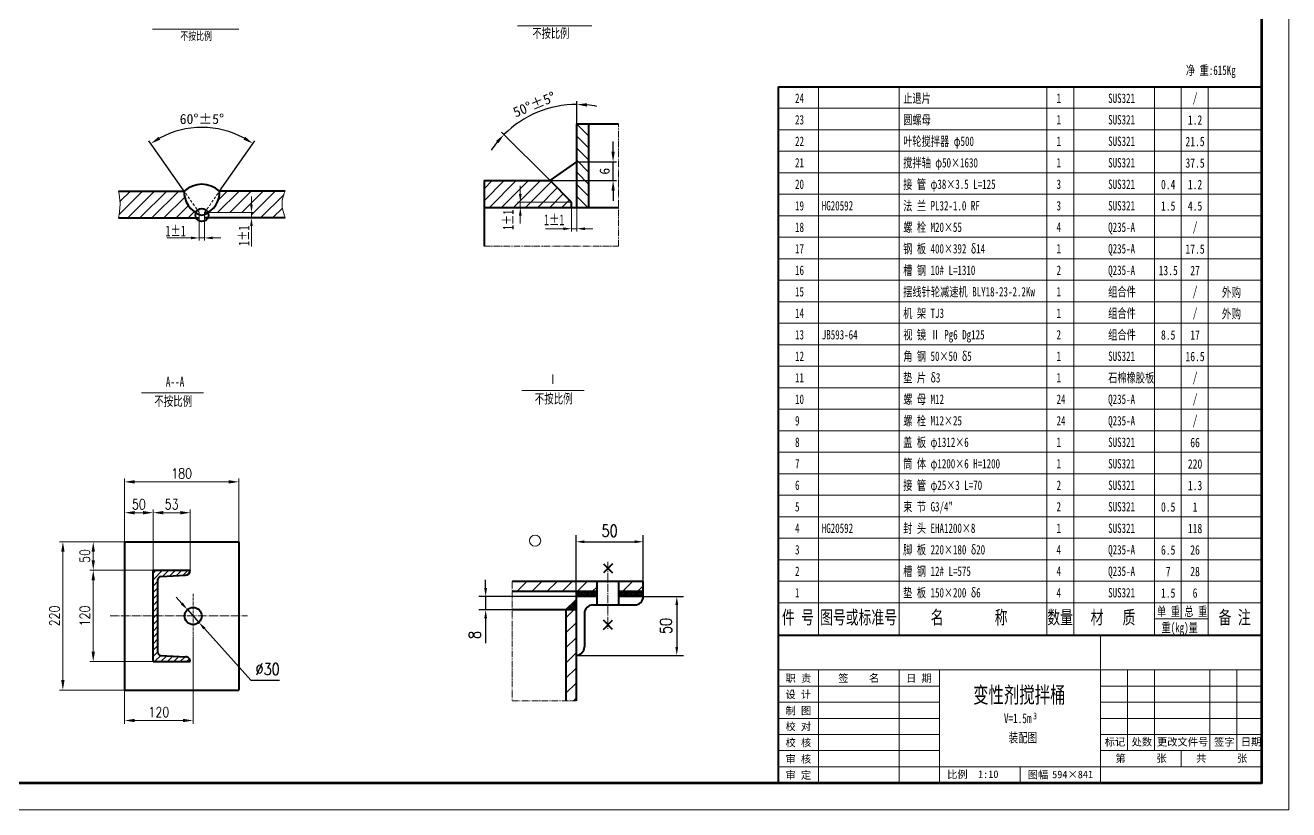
# Model space of a CAD drawing. Extents: x 588 to 78012, y -1551 to 8332.
# Drawn here: x 28483 to 32245, y 2376 to 4711 of the extents above; entities that cross this region are included whole.
import ezdxf
from ezdxf.enums import TextEntityAlignment as Align

# ---------------------------------------------------------------- set-up
doc = ezdxf.new("R2010")
doc.units = 0
doc.header["$LTSCALE"] = 10
doc.header["$PDMODE"] = 1
for name, pattern in [('JXX-L', [2.9499999999999997, 1.9, -0.25, 0.15, -0.25, 0.15, -0.25]), ('XX-L', [1.25, 0.75, -0.5]), ('ZXX-L', [3.28, 2.5, -0.3, 0.18, -0.3]), ('ZXX-S', [1.2699999999999998, 0.75, -0.2, 0.12, -0.2])]:
    doc.linetypes.add(name, pattern=pattern)
doc.layers.get('Defpoints').update_dxf_attribs({"linetype": 'CONTINUOUS'})
doc.layers.add('5剖面线层', color=2, linetype='CONTINUOUS')
doc.layers.add('7标注层', color=4, linetype='CONTINUOUS')
for name, color, linetype, lineweight in [('A 粗实线', 1, 'CONTINUOUS', 40), ('B 细实线', 7, 'CONTINUOUS', 18), ('C 文 字', 2, 'CONTINUOUS', 20), ('D 短中心线', 3, 'ZXX-S', 18), ('E 长中心线', 3, 'ZXX-L', 18), ('G 长虚线', 6, 'XX-L', 20), ('I 长双点线', 3, 'JXX-L', 18), ('J 标注尺寸', 2, 'CONTINUOUS', 18)]:
    doc.layers.add(name, color=color, linetype=linetype, lineweight=lineweight)
doc.styles.add('HZTXT', font='SIMFANG.TTF', dxfattribs={"width": 0.75})
doc.styles.get("Standard").update_dxf_attribs({"font": 'SIMFANG.TTF'})
doc.styles.add('style2', font='SIMFANG.TTF', dxfattribs={"width": 0.7})
doc.styles.add('TH_GBDIM', font='romans.shx', dxfattribs={"width": 0.8, "bigfont": 'gbcbig.shx'})
doc.styles.add('标题中文', font='SIMFANG.TTF', dxfattribs={"width": 0.7})
doc.dimstyles.new('TH_GBDIM', dxfattribs={"dimscale": 10, "dimtxt": 3.5, "dimasz": 2.5, "dimexe": 2, "dimexo": 0, "dimgap": 1.5, "dimtad": 1, "dimdec": 1, "dimzin": 0, "dimdsep": 46, "dimtxsty": 'TH_GBDIM', "dimcen": 2.5, "dimclrd": 130, "dimclre": 130, "dimclrt": 3, "dimadec": 0, "dimazin": 0, "dimtfac": 0.714286, "dimtdec": 1, "dimtmove": 0, "dimatfit": 3, "dimfxl": 0, "dimtolj": 1, "dimtzin": 0, "dimlwd": -1, "dimlwe": -1, "dimarcsym": 0})
doc.dimstyles.new('通用标注4.0', dxfattribs={"dimscale": 10, "dimtxt": 3, "dimasz": 3, "dimexe": 1, "dimexo": 0, "dimgap": 1, "dimtad": 1, "dimdec": 0, "dimzin": 0, "dimdsep": 46, "dimtxsty": 'Standard', "dimcen": 0, "dimadec": 0, "dimazin": 0, "dimtfac": 0.375, "dimtdec": 0, "dimtmove": 2, "dimatfit": 3, "dimfxl": 0, "dimtzin": 0, "dimarcsym": 0})
pattern_1 = [(45, (-40842.96935789044, -38622.62124929783), (-22.45064030267288, 22.45064030267288), [])]

# ---------------------------------------------------------------- blocks, each defined once
blk = doc.blocks.new('*D150')
at = {"layer": '7标注层', "color": 130}
for p, q in [((28948.63703412761, 2990.311318374674), (28931.91637973335, 3008.896788953263)), ((28965.35768852188, 2971.725847796084), (28999.46782348616, 2933.811487815759)), ((29016.18847788043, 2915.226017237173), (29153.95278580728, 2762.097172433547)), ((29153.95278580728, 2762.097172433547), (29239.61945247395, 2762.097172433545))]:
    blk.add_line(p, q, dxfattribs=at)
for points in [[(28951.73461255738, 2993.098094107052), (28945.53945569785, 2987.524542642295), (28965.35768852188, 2971.725847796084)], [(29019.28605631019, 2918.012792969548), (29013.09089945066, 2912.439241504793), (28999.46782348616, 2933.811487815759)]]:
    blk.add_solid(points, dxfattribs=at)
at = {"layer": 'Defpoints', "color": 0}
for p in [(28965.35768852188, 2971.725847796084), (28999.46782348616, 2933.811487815759)]:
    blk.add_point(p, dxfattribs=at)
at = {"layer": '7标注层', "color": 3, "insert": (29204.28611914062, 2794.597172433552), "char_height": 35, "attachment_point": 5, "style": 'TH_GBDIM'}
blk.add_mtext('\\A1;%%c30{}{}', dxfattribs=at)
blk = doc.blocks.new('*D143')
at = {"layer": 'C 文 字', "color": 0}
for p, q in [((28778.41275600401, 3173.768667805926), (28778.41275600401, 3362.008258901647)), ((28808.41275600401, 3352.008258901647), (29088.41275600401, 3352.008258901647)), ((29118.41275600401, 3173.768667805926), (29118.41275600401, 3362.008258901647))]:
    blk.add_line(p, q, dxfattribs=at)
for points in [[(28808.41275600401, 3357.008258901647), (28808.41275600401, 3347.008258901647), (28778.41275600401, 3352.008258901647)], [(29088.41275600401, 3357.008258901647), (29088.41275600401, 3347.008258901647), (29118.41275600401, 3352.008258901647)]]:
    blk.add_solid(points, dxfattribs=at)
at = {"layer": 'Defpoints', "color": 0}
for p in [(29118.41275600401, 3352.008258901647), (28778.41275600401, 3173.768667805926), (29118.41275600401, 3173.768667805926)]:
    blk.add_point(p, dxfattribs=at)
at = {"layer": 'C 文 字', "color": 0, "insert": (28948.41275600401, 3377.008258901647), "char_height": 30, "attachment_point": 5, "style": 'TH_GBDIM'}
blk.add_mtext('180', dxfattribs=at)
blk = doc.blocks.new('*D148')
at = {"layer": 'C 文 字', "color": 0}
for p, q in [((28863.41275600401, 3200.518847812033), (28863.41275600401, 3270.166269530078)), ((28893.41275600401, 3260.166269530078), (28943.91275600401, 3260.166269530078)), ((28973.91275600401, 3088.768667805923), (28973.91275600401, 3270.166269530078))]:
    blk.add_line(p, q, dxfattribs=at)
for points in [[(28893.41275600401, 3265.166269530078), (28893.41275600401, 3255.166269530078), (28863.41275600401, 3260.166269530078)], [(28943.91275600401, 3265.166269530078), (28943.91275600401, 3255.166269530078), (28973.91275600401, 3260.166269530078)]]:
    blk.add_solid(points, dxfattribs=at)
at = {"layer": 'Defpoints', "color": 0}
for p in [(28973.91275600401, 3260.166269530078), (28863.41275600401, 3200.518847812033), (28973.91275600401, 3088.768667805923)]:
    blk.add_point(p, dxfattribs=at)
at = {"layer": 'C 文 字', "color": 0, "insert": (28918.66275600401, 3285.166269530078), "char_height": 30, "attachment_point": 5, "style": 'TH_GBDIM'}
blk.add_mtext('53', dxfattribs=at)
blk = doc.blocks.new('*D145')
at = {"layer": 'C 文 字', "color": 0}
for p, q in [((28778.41275600402, 3173.768667805926), (28778.41275600402, 3270.166269530078)), ((28808.41275600402, 3260.166269530078), (28833.41275600401, 3260.166269530078)), ((28863.41275600401, 3088.768667805919), (28863.41275600401, 3270.166269530078))]:
    blk.add_line(p, q, dxfattribs=at)
for points in [[(28808.41275600402, 3265.166269530078), (28808.41275600402, 3255.166269530078), (28778.41275600402, 3260.166269530078)], [(28833.41275600401, 3265.166269530078), (28833.41275600401, 3255.166269530078), (28863.41275600401, 3260.166269530078)]]:
    blk.add_solid(points, dxfattribs=at)
at = {"layer": 'Defpoints', "color": 0}
for p in [(28863.41275600401, 3260.166269530078), (28778.41275600402, 3173.768667805926), (28863.41275600401, 3088.768667805919)]:
    blk.add_point(p, dxfattribs=at)
at = {"layer": 'C 文 字', "color": 0, "insert": (28820.91275600402, 3285.166269530078), "char_height": 30, "attachment_point": 5, "style": 'TH_GBDIM'}
blk.add_mtext('50', dxfattribs=at)
blk = doc.blocks.new('*D149')
at = {"layer": 'C 文 字', "color": 0}
for p, q in [((28982.41275600401, 2886.46866780592), (28982.41275600401, 2631.616890857405)), ((28778.41275600402, 2731.768667805919), (28778.41275600402, 2631.616890857405)), ((28808.41275600402, 2641.616890857405), (28952.41275600401, 2641.616890857405))]:
    blk.add_line(p, q, dxfattribs=at)
for points in [[(28808.41275600402, 2646.616890857405), (28808.41275600402, 2636.616890857405), (28778.41275600402, 2641.616890857405)], [(28952.41275600401, 2646.616890857405), (28952.41275600401, 2636.616890857405), (28982.41275600401, 2641.616890857405)]]:
    blk.add_solid(points, dxfattribs=at)
at = {"layer": 'Defpoints', "color": 0}
for p in [(28982.41275600401, 2886.46866780592), (28778.41275600402, 2731.768667805919), (28982.41275600401, 2641.616890857405)]:
    blk.add_point(p, dxfattribs=at)
at = {"layer": 'C 文 字', "color": 0, "insert": (28880.41275600402, 2666.616890857405), "char_height": 30, "attachment_point": 5, "style": 'TH_GBDIM'}
blk.add_mtext('120', dxfattribs=at)
blk = doc.blocks.new('*D147')
at = {"layer": 'C 文 字', "color": 0}
for p, q in [((28747.49541466748, 3088.768667805919), (28675.09126922946, 3088.768667805919)), ((28685.09126922946, 3058.768667805919), (28685.09126922946, 2846.768667805919)), ((28863.41275600401, 2816.768667805919), (28675.09126922946, 2816.768667805919))]:
    blk.add_line(p, q, dxfattribs=at)
for points in [[(28680.09126922946, 3058.768667805919), (28690.09126922946, 3058.768667805919), (28685.09126922946, 3088.768667805919)], [(28680.09126922946, 2846.768667805919), (28690.09126922946, 2846.768667805919), (28685.09126922946, 2816.768667805919)]]:
    blk.add_solid(points, dxfattribs=at)
at = {"layer": 'Defpoints', "color": 0}
for p in [(28747.49541466748, 3088.768667805919), (28685.09126922946, 2816.768667805919), (28863.41275600401, 2816.768667805919)]:
    blk.add_point(p, dxfattribs=at)
at = {"layer": 'C 文 字', "color": 0, "insert": (28660.09126922946, 2952.768667805924), "char_height": 30, "attachment_point": 5, "rotation": 90, "style": 'TH_GBDIM'}
blk.add_mtext('120', dxfattribs=at)
blk = doc.blocks.new('*D144')
at = {"layer": 'C 文 字', "color": 0}
for p, q in [((28778.41275600401, 3173.768667805926), (28584.65391046752, 3173.768667805926)), ((28594.65391046752, 3143.768667805926), (28594.65391046752, 2761.768667805919)), ((28778.41275600401, 2731.768667805919), (28584.65391046752, 2731.768667805919))]:
    blk.add_line(p, q, dxfattribs=at)
for points in [[(28589.65391046752, 3143.768667805926), (28599.65391046752, 3143.768667805926), (28594.65391046752, 3173.768667805926)], [(28589.65391046752, 2761.768667805919), (28599.65391046752, 2761.768667805919), (28594.65391046752, 2731.768667805919)]]:
    blk.add_solid(points, dxfattribs=at)
at = {"layer": 'Defpoints', "color": 0}
for p in [(28778.41275600401, 3173.768667805926), (28594.65391046752, 2731.768667805919), (28778.41275600401, 2731.768667805919)]:
    blk.add_point(p, dxfattribs=at)
at = {"layer": 'C 文 字', "color": 0, "insert": (28569.65391046752, 2952.768667805927), "char_height": 30, "attachment_point": 5, "rotation": 90, "style": 'TH_GBDIM'}
blk.add_mtext('220', dxfattribs=at)
blk = doc.blocks.new('*D146')
at = {"layer": 'C 文 字', "color": 0}
for p, q in [((28778.41275600401, 3173.768667805926), (28675.09126922946, 3173.768667805926)), ((28685.09126922946, 3143.768667805926), (28685.09126922946, 3118.768667805919)), ((28863.41275600401, 3088.768667805919), (28675.09126922946, 3088.768667805919))]:
    blk.add_line(p, q, dxfattribs=at)
for points in [[(28680.09126922946, 3143.768667805926), (28690.09126922946, 3143.768667805926), (28685.09126922946, 3173.768667805926)], [(28680.09126922946, 3118.768667805919), (28690.09126922946, 3118.768667805919), (28685.09126922946, 3088.768667805919)]]:
    blk.add_solid(points, dxfattribs=at)
at = {"layer": 'Defpoints', "color": 0}
for p in [(28778.41275600401, 3173.768667805926), (28685.09126922946, 3088.768667805919), (28863.41275600401, 3088.768667805919)]:
    blk.add_point(p, dxfattribs=at)
at = {"layer": 'C 文 字', "color": 0, "insert": (28660.09126922946, 3131.268667805927), "char_height": 30, "attachment_point": 5, "rotation": 90, "style": 'TH_GBDIM'}
blk.add_mtext('50', dxfattribs=at)
blk = doc.blocks.new('*D151')
at = {"layer": 'Defpoints', "color": 0}
for p in [(30045.65936676766, 4465.170135209916), (30125.07879294539, 4381.605506574581), (30045.0787929454, 4248.772801606645), (30109.07879294539, 4184.772801606647), (30125.07879294539, 4168.772801606648)]:
    blk.add_point(p, dxfattribs=at)
at = {"layer": 'J 标注尺寸', "color": 0, "lineweight": -2}
for p, q in [((30125.07879294539, 4381.605506574581), (30125.07879294539, 4485.625901023174)), ((30045.0787929454, 4248.772801606645), (29901.02981770799, 4392.821776844047))]:
    blk.add_line(p, q, dxfattribs=at)
for start, end in [(90.00000000000072, 134.9999999999999), (78.79230035518808, 84.39615017759441), (140.6038498224063, 146.2076996448126)]:
    blk.add_arc((30125.07879294539, 4168.772801606648), 306.8530994165263, start, end, dxfattribs=at)
at = {"layer": 'J 标注尺寸', "color": 0}
for points in [[(30154.79851118548, 4469.165378774161), (30155.28734444245, 4479.15342373035), (30125.07879294539, 4475.625901023175)], [(29884.24587867943, 4366.884372645824), (29891.65415030962, 4360.167415637383), (29908.10088551986, 4385.750709032183)]]:
    blk.add_solid(points, dxfattribs=at)
at = {"layer": 'J 标注尺寸', "color": 0, "insert": (29998.08410981968, 4475.365087958012), "char_height": 30, "attachment_point": 5, "rotation": 22.500000000000004}
blk.add_mtext('{\\f仿宋_GB2312|b0|i0|c134|p49;50°±5°}', dxfattribs=at)
blk = doc.blocks.new('*D152')
at = {"layer": 'Defpoints', "color": 0}
for p in [(30125.07879294539, 4304.789404663417), (30232.9267270102, 4304.789404663417), (30045.0787929454, 4248.772801606647)]:
    blk.add_point(p, dxfattribs=at)
at = {"layer": 'J 标注尺寸', "color": 0, "lineweight": -2}
for p, q in [((30232.9267270102, 4334.789404663417), (30232.9267270102, 4364.789404663417)), ((30125.07879294539, 4304.789404663417), (30242.9267270102, 4304.789404663417)), ((30232.9267270102, 4248.772801606647), (30232.9267270102, 4304.789404663417)), ((30045.0787929454, 4248.772801606647), (30242.9267270102, 4248.772801606647)), ((30232.9267270102, 4218.772801606647), (30232.9267270102, 4188.772801606647))]:
    blk.add_line(p, q, dxfattribs=at)
at = {"layer": 'J 标注尺寸', "color": 0}
for points in [[(30227.9267270102, 4334.789404663417), (30237.9267270102, 4334.789404663417), (30232.9267270102, 4304.789404663417)], [(30227.9267270102, 4218.772801606647), (30237.9267270102, 4218.772801606647), (30232.9267270102, 4248.772801606647)]]:
    blk.add_solid(points, dxfattribs=at)
at = {"layer": 'J 标注尺寸', "color": 0, "insert": (30207.9267270102, 4276.781103135037), "char_height": 30, "attachment_point": 5, "rotation": 90}
blk.add_mtext('6', dxfattribs=at)
blk = doc.blocks.new('*D153')
at = {"layer": 'Defpoints', "color": 0}
for p in [(29062.15512514573, 4401.589543874742), (28955.77549462459, 4217.592660770104), (29061.40205951545, 4217.592660770104), (29000.58877707002, 4153.592660770104), (29016.58877707002, 4153.592660770104)]:
    blk.add_point(p, dxfattribs=at)
at = {"layer": 'J 标注尺寸', "color": 0, "lineweight": -2}
for p, q in [((28955.77549462459, 4217.592660770104), (28850.91569745107, 4367.34797109083)), ((29061.40205951545, 4217.592660770104), (29166.26185668898, 4367.34797109083))]:
    blk.add_line(p, q, dxfattribs=at)
blk.add_arc((29008.58877707002, 4142.167476716169), 264.8946254173435, 61.49236773237556, 118.5076322676244, dxfattribs=at)
at = {"layer": 'J 标注尺寸', "color": 0}
for points in [[(28884.79232986487, 4370.692981555288), (28879.52962427058, 4379.196153306337), (28856.65146181458, 4359.15645064794)], [(29137.64792986946, 4379.196153306337), (29132.38522427517, 4370.692981555288), (29160.52609232546, 4359.15645064794)]]:
    blk.add_solid(points, dxfattribs=at)
at = {"layer": 'J 标注尺寸', "color": 0, "insert": (29008.58877707002, 4432.062102133513), "char_height": 30, "attachment_point": 5}
blk.add_mtext('{\\f仿宋_GB2312|b0|i0|c134|p49;60°±5°}', dxfattribs=at)
blk = doc.blocks.new('*D154')
at = {"layer": '7标注层', "color": 130}
for p, q in [((29853.45299678162, 3035.588447746067), (29853.45299678162, 3060.588447746067)), ((30122.55697855543, 3010.588447746067), (29833.45299678162, 3010.588447746067)), ((29853.45299678162, 3010.588447746067), (29853.45299678162, 2970.588447746067)), ((29932.55697855543, 2970.588447746067), (29833.45299678162, 2970.588447746067)), ((29853.45299678162, 2945.588447746067), (29853.45299678162, 2871.921781079401))]:
    blk.add_line(p, q, dxfattribs=at)
for points in [[(29849.28633011495, 3035.588447746067), (29857.61966344829, 3035.588447746067), (29853.45299678162, 3010.588447746067)], [(29849.28633011495, 2945.588447746067), (29857.61966344829, 2945.588447746067), (29853.45299678162, 2970.588447746067)]]:
    blk.add_solid(points, dxfattribs=at)
at = {"layer": 'Defpoints', "color": 0}
for p in [(30122.55697855543, 3010.588447746067), (29853.45299678162, 2970.588447746067), (29932.55697855543, 2970.588447746067)]:
    blk.add_point(p, dxfattribs=at)
at = {"layer": '7标注层', "color": 3, "insert": (29820.95299678162, 2896.255114412739), "char_height": 35, "attachment_point": 5, "rotation": 90, "style": 'TH_GBDIM'}
blk.add_mtext('\\A1;8{}{}', dxfattribs=at)
blk = doc.blocks.new('*D156')
at = {"layer": '7标注层', "color": 130}
for p, q in [((30322.55697855543, 3010.588447746067), (30442.61241187298, 3010.588447746067)), ((30422.61241187298, 2985.588447746067), (30422.61241187298, 2860.588447746067)), ((30122.55697855543, 2835.588447746067), (30442.61241187298, 2835.588447746067))]:
    blk.add_line(p, q, dxfattribs=at)
for points in [[(30418.44574520631, 2985.588447746067), (30426.77907853965, 2985.588447746067), (30422.61241187298, 3010.588447746067)], [(30418.44574520631, 2860.588447746067), (30426.77907853965, 2860.588447746067), (30422.61241187298, 2835.588447746067)]]:
    blk.add_solid(points, dxfattribs=at)
at = {"layer": 'Defpoints', "color": 0}
for p in [(30322.55697855543, 3010.588447746067), (30122.55697855543, 2835.588447746067), (30422.61241187298, 2835.588447746067)]:
    blk.add_point(p, dxfattribs=at)
at = {"layer": '7标注层', "color": 3, "insert": (30390.11241187298, 2923.088447746072), "char_height": 35, "attachment_point": 5, "rotation": 90, "style": 'TH_GBDIM'}
blk.add_mtext('\\A1;50{}{}', dxfattribs=at)
blk = doc.blocks.new('*D155')
at = {"layer": '7标注层', "color": 130}
for p, q in [((30122.55697855543, 3025.588447746067), (30122.55697855543, 3193.71355932099)), ((30147.55697855543, 3173.71355932099), (30297.55697855543, 3173.71355932099)), ((30322.55697855543, 3055.588447746067), (30322.55697855543, 3193.71355932099))]:
    blk.add_line(p, q, dxfattribs=at)
for points in [[(30147.55697855543, 3177.880225987656), (30147.55697855543, 3169.546892654323), (30122.55697855543, 3173.71355932099)], [(30297.55697855543, 3177.880225987656), (30297.55697855543, 3169.546892654323), (30322.55697855543, 3173.71355932099)]]:
    blk.add_solid(points, dxfattribs=at)
at = {"layer": 'Defpoints', "color": 0}
for p in [(30322.55697855543, 3173.71355932099), (30322.55697855543, 3055.588447746067), (30122.55697855543, 3025.588447746067)]:
    blk.add_point(p, dxfattribs=at)
at = {"layer": '7标注层', "color": 3, "insert": (30222.55697855543, 3206.21355932099), "char_height": 35, "attachment_point": 5, "style": 'TH_GBDIM'}
blk.add_mtext('\\A1;50{}{}', dxfattribs=at)

msp = doc.modelspace()

# ---------------------------------------------------------------- hatches: boundary and pattern name
at = {"layer": '5剖面线层'}
h = msp.add_hatch(dxfattribs=at)
h.set_pattern_fill('ANSI31', color=256, scale=4.25, style=0)
h.set_pattern_definition([(45, (15322.49673610944, 1198.591253951323), (-9.541522128635973, 9.541522128635975), [])])
h.paths.add_polyline_path([(28973.91275600401, 3088.768667805923), (28863.41275600401, 3088.768667805919), (28863.41275600401, 2952.76866780592), (28877.86275600402, 2952.76866780592), (28877.86275600402, 3061.942875175111, -0.3988294152778403), (28885.91408857032, 3070.431025594019), (28959.46275600398, 3074.318667805918, 0.4142135623737846)])
h.paths.add_polyline_path([(28877.86275600402, 2952.76866780592), (28863.41275600401, 2952.76866780592), (28863.41275600401, 2816.768667805919), (28973.91275600401, 2816.768667805917, 0.4142135623737219), (28959.46275600398, 2831.218667805918), (28885.91408857032, 2835.106310017826, -0.3988294152779019), (28877.86275600402, 2843.59446043673)])
h = msp.add_hatch(dxfattribs=at)
h.set_pattern_fill('ANSI31', color=256, scale=10, style=0)
h.set_pattern_definition(pattern_1)
h.paths.add_polyline_path([(30185.05697855543, 3055.588447746067), (29932.55697855543, 3055.588447746067), (29932.55697855543, 3025.588447746067), (30185.05697855542, 3025.588447746067)])
h.paths.add_polyline_path([(30322.55697855542, 3055.588447746067), (30250.05697855543, 3055.588447746067), (30250.05697855542, 3025.588447746067), (30322.55697855543, 3025.588447746067)])
h = msp.add_hatch(dxfattribs=at)
h.set_pattern_fill('ANSI37', color=256, scale=1.25, style=0)
h.set_pattern_definition([(45, (-40842.96935789044, -38622.62124929783), (-2.80633003783411, 2.806330037834111), []), (135, (-40842.96935789044, -38622.62124929783), (-2.806330037834111, -2.80633003783411), [])])
h.paths.add_polyline_path([(30122.55697855543, 3000.588447746067), (30092.55697855543, 2970.588447746067), (30122.55697855542, 2970.588447746067)])
h.paths.add_polyline_path([(30185.05697855543, 3025.588447746067), (30122.55697855543, 3025.588447746067), (30122.55697855543, 3010.588447746067), (30185.05697855543, 3010.588447746067)])
h.paths.add_polyline_path([(30322.55697855542, 3025.588447746067), (30250.05697855542, 3025.588447746067), (30250.05697855542, 3010.588447746067), (30322.55697855543, 3010.588447746067)])
h = msp.add_hatch(dxfattribs=at)
h.set_pattern_fill('ANSI31', color=256, scale=10, style=0)
h.set_pattern_definition(pattern_1)
h.paths.add_polyline_path([(30122.55697855543, 2970.588447746067), (30092.55697855543, 2970.588447746067), (30092.55697855543, 2700.048614600072), (30122.55697855543, 2700.048614600072)])
at = {"layer": 'J 标注尺寸'}
h = msp.add_hatch(dxfattribs=at)
h.set_pattern_fill('ANSI31', color=256, angle=90, style=0)
h.set_pattern_definition([(135, (4166.143791562208, -34281.77926464703), (-17.96051224213831, -17.9605122421383), [])])
h.paths.add_polyline_path([(30161.07879294539, 4418.182534212203), (30125.07879294539, 4418.182534212203), (30125.07879294539, 4168.772801606647), (30161.07879294539, 4168.772801606647)])
h = msp.add_hatch(dxfattribs=at)
h.set_pattern_fill('ANSI31', color=256, style=0)
h.set_pattern_definition([(45, (4578.131516818728, -28801.04717900411), (-17.9605122421383, 17.96051224213831), [])])
edge = h.paths.add_edge_path()
edge.add_ellipse((29008.58877707002, 4146.092001329089), major_axis=(-13.63513394694503, 13.63513394694503), ratio=0.9999999999990627, start_angle=45.00000000002689, end_angle=71.1529425673138, ccw=False)
edge.add_ellipse((29008.58877707002, 4146.092001329089), major_axis=(-13.63513394691976, 13.63513394691975), ratio=0.9999999999998558, start_angle=23.98966314126909, end_angle=45.00000000000409, ccw=False)
edge.add_ellipse((29028.21302564262, 4214.960994062225), major_axis=(51.25486108482208, 51.25486108482209), ratio=0.9999999999999759, start_angle=132.9193505473653, end_angle=193.7298607532789, ccw=False)
edge.add_line((28955.77549462459, 4217.592660770104), (28760.58877707002, 4217.592660770104))
edge.add_spline(control_points=[(28760.58877707002, 4217.592660770104), (28762.60977072266, 4205.541626016471), (28767.0741827156, 4178.92066953233), (28762.88277653647, 4152.211087932679), (28760.58877707002, 4137.592660770104)], knot_values=[0, 0, 0, 0, 4.553085131909655, 10.0578484456397, 10.0578484456397, 10.0578484456397, 10.0578484456397], degree=3, periodic=0)
edge.add_line((28760.58877707002, 4137.592660770104), (28991.27996528054, 4137.592660770104))
edge = h.paths.add_edge_path()
edge.add_line((29156.17540684051, 4153.592660770104), (29156.17540684051, 4137.592660770104))
edge.add_line((29156.17540684051, 4137.592660770104), (29164.17540684051, 4137.592660770104))
edge.add_line((29164.17540684051, 4137.592660770104), (29256.58877707002, 4137.592660770104))
edge.add_spline(control_points=[(29256.58877707002, 4137.592660770104), (29250.88060701284, 4155.533777455341), (29242.18498775553, 4182.864623975838), (29252.90561891485, 4208.712438410621), (29256.58877707002, 4217.592660770104)], knot_values=[0, 0, 0, 0, 6.737565344485811, 10.26376270678672, 10.26376270678672, 10.26376270678672, 10.26376270678672], degree=3, periodic=0)
edge.add_line((29256.58877707002, 4217.592660770104), (29061.40205951545, 4217.592660770104))
edge.add_ellipse((28988.96452849742, 4214.960994062225), major_axis=(-51.25486108482209, 51.25486108482208), ratio=0.9999999999999974, start_angle=167.1528708974301, end_angle=227.0806494526341, ccw=False)
edge.add_line((29027.53976976169, 4153.592660770104), (29156.17540684051, 4153.592660770104))
h = msp.add_hatch(dxfattribs=at)
h.set_pattern_fill('ANSI31', color=256, style=0)
h.set_pattern_definition([(45, (4166.143791562208, -34281.77926464703), (-17.9605122421383, 17.96051224213831), [])])
h.paths.add_polyline_path([(29848.78486432382, 4248.772801606647), (29848.78486432382, 4168.772801606647), (29956.64939583922, 4168.772801606647), (29956.64939583922, 4184.772801606647), (30109.0787929454, 4184.772801606647), (30045.0787929454, 4248.772801606647)])
h.paths.add_polyline_path([(30109.07879294539, 4168.772801606647), (30109.07879294539, 4184.772801606647), (29956.64939583922, 4184.772801606647), (29956.64939583922, 4168.772801606647)])

# ---------------------------------------------------------------- linework, layer by layer
at = {"layer": 'A 粗实线'}
for p, q in [((30724.6284476345, 4528.00000000104), (32164.62844763392, 4528.00000000104)), ((30724.6284476345, 4528.00000000104), (30724.6284476345, 2896.000000001693)), ((30125.07879294539, 4418.182534212203), (30248.78646576501, 4418.182534212203)), ((30125.07879294539, 4168.772801606647), (30125.07879294539, 4418.182534212203)), ((30161.07879294539, 4168.772801606647), (30161.07879294539, 4418.182534212203)), ((30045.0787929454, 4248.772801606647), (30125.07879294539, 4304.789404663417)), ((28760.58877707002, 4217.592660770104), (28955.77549462459, 4217.592660770104)), ((29256.58877707002, 4217.592660770104), (29061.40205951545, 4217.592660770104)), ((29848.78486432382, 4248.772801606647), (29848.78486432382, 4053.725415188434)), ((29848.78486432382, 4248.772801606647), (30045.0787929454, 4248.772801606647)), ((30109.0787929454, 4184.772801606647), (30045.0787929454, 4248.772801606647)), ((30109.07879294539, 4168.772801606647), (30109.07879294539, 4184.772801606647)), ((29848.78486432382, 4168.772801606647), (30125.07879294539, 4168.772801606647)), ((30125.07879294539, 4168.772801606647), (30248.78646576501, 4168.772801606647)), ((28760.58877707002, 4137.592660770104), (29000.58877707002, 4137.592660770104)), ((29256.58877707002, 4137.592660770104), (29016.58877707002, 4137.592660770104)), ((28778.41275600403, 3173.768667805926), (29118.41275600403, 3173.76866780592)), ((28778.41275600402, 3173.76866780592), (28778.41275600402, 2731.76866780592)), ((29118.41275600402, 3173.76866780592), (29118.41275600402, 2731.76866780592)), ((28863.41275600402, 2816.76866780592), (28863.41275600402, 3088.76866780592)), ((28863.41275600402, 3088.76866780592), (28973.91275600402, 3088.768667805924)), ((30204.09266891913, 3108.232718519839), (30231.02128819172, 3081.304099247254)), ((30231.02128819172, 3108.232718519839), (30204.09266891913, 3081.304099247254)), ((28877.86275600402, 2843.594460436728), (28877.86275600403, 3061.942875175112)), ((28885.91408857032, 3070.43102559402), (28959.46275600402, 3074.31866780592)), ((30322.55697855543, 3055.588447746067), (29932.55697855543, 3055.588447746067)), ((30185.05697855543, 2985.588447746067), (30185.05697855543, 3055.588447746067)), ((30250.05697855543, 2985.588447746067), (30250.05697855543, 3055.588447746067)), ((30322.55697855543, 3010.588447746067), (30322.55697855543, 3055.588447746067)), ((30185.05697855542, 3025.588447746067), (29932.55697855543, 3025.588447746067)), ((30122.55697855543, 3025.588447746067), (30122.55697855543, 2700.048614600073)), ((30185.05697855543, 3010.588447746067), (30122.55697855543, 3010.588447746067)), ((30322.55697855543, 3025.588447746067), (30250.05697855542, 3025.588447746067)), ((30322.55697855543, 3010.588447746067), (30250.05697855542, 3010.588447746067)), ((30092.55697855543, 2970.588447746067), (30122.55697855543, 3000.588447746067)), ((30172.55697855543, 2985.588447746067), (30297.55697855543, 2985.588447746067)), ((30122.55697855543, 2970.588447746067), (29932.55697855543, 2970.588447746067)), ((30092.55697855543, 2970.588447746076), (30092.55697855543, 2700.048614600073)), ((30147.55697855543, 2960.588447746067), (30147.55697855543, 2860.588447746067)), ((30231.02128819172, 2912.944176972296), (30204.09266891913, 2939.872796244881)), ((30204.09266891913, 2912.944176972296), (30231.02128819172, 2939.872796244881)), ((30724.6284476345, 2896.000000001693), (32164.62844763392, 2896.000000001693)), ((28885.91408857032, 2835.106310017826), (28959.46275600402, 2831.218667805917)), ((28863.41275600402, 2816.76866780592), (28973.91275600402, 2816.768667805917)), ((28778.41275600403, 2731.76866780592), (29118.41275600403, 2731.76866780592))]:
    msp.add_line(p, q, dxfattribs=at)
at = {"layer": 'A 粗实线', "color": 1}
msp.add_line((30724.6284476345, 2896.000000001693), (30724.6284476345, 2456.000000001868), dxfattribs=at)
at = {"layer": 'A 粗实线', "color": 5, "lineweight": 120}
msp.add_lwpolyline([(25716.6284476365, 2456.000000001869), (32164.62844763392, 2456.000000001869), (32164.62844763392, 7048.000000000032), (25716.6284476365, 7048.000000000032)], close=True, dxfattribs=at)
at = {"layer": 'A 粗实线'}
msp.add_circle((28982.41275600402, 2952.768667805917), 25.5, dxfattribs=at)
for centre, radius, start, end in [((28959.46275600402, 3088.768667805918), 14.45, 269.9999999999999, 359.9999999999999), ((28886.36275600403, 3061.942875175111), 8.5, 93.02572972670309, 179.9999999999999), ((30297.55697855543, 3010.588447746067), 25, 270, 7.016477563892661e-15), ((30172.55697855543, 2960.588447746067), 25, 90, 180), ((30122.55697855543, 2860.588447746067), 25, 270, 7.016477563892661e-15), ((28886.36275600403, 2843.594460436731), 8.5, 179.9999999999999, 266.9742702732968), ((28959.46275600402, 2816.768667805919), 14.45, 359.9999999999999, 89.99999999999997)]:
    msp.add_arc(centre, radius, start, end, dxfattribs=at)
for centre, major_axis, ratio, start_param, end_param in [((29028.21302564262, 4214.960994062225), (-51.25486108482298, 51.25486108482298), 0.9999999999999826, 0.7490839798699231, 1.96520730489674), ((29008.58877707002, 4158.4162262303), (56.0851727620787, 56.08517276207869), 1, 0.05675804782512128, 1.514038278969775), ((28988.96452849742, 4214.960994062225), (51.25486108482267, 51.25486108482266), 0.999999999999992, 4.317978002282842, 5.534101327309668), ((29008.58877707002, 4146.092001329089), (13.63513394692414, 13.63513394692413), 0.9999999999998972, 5.497787143782086, 11.78097245096167), ((29008.58877707002, 4164.279848037935), (12.86074974300545, 12.86074974300545), 1, 3.471554545102514, 4.382427088871969)]:
    msp.add_ellipse(centre, major_axis=major_axis, ratio=ratio, start_param=start_param, end_param=end_param, dxfattribs=at)
at = {"layer": 'B 细实线'}
for p, q in [((30844.62844763445, 2896.000000001693), (30844.62844763445, 4528.00000000104)), ((31084.62844763435, 2896.000000001693), (31084.62844763435, 4528.00000000104)), ((31524.62844763418, 2896.000000001693), (31524.62844763418, 4528.00000000104)), ((31604.62844763415, 2896.000000001693), (31604.62844763415, 4528.00000000104)), ((31844.62844763404, 2896.000000001693), (31844.62844763404, 4528.00000000104)), ((31924.62844763402, 2944.000000001673), (31924.62844763402, 4528.00000000104)), ((32004.62844763398, 2896.000000001693), (32004.62844763398, 4528.00000000104)), ((30724.6284476345, 4464.000000001066), (32164.62844763392, 4464.000000001066)), ((30724.6284476345, 4400.000000001091), (32164.62844763392, 4400.000000001091)), ((30724.6284476345, 4336.000000001117), (32164.62844763392, 4336.000000001117)), ((30724.6284476345, 4272.000000001142), (32164.62844763392, 4272.000000001142)), ((30724.6284476345, 4208.000000001168), (32164.62844763392, 4208.000000001168)), ((30724.6284476345, 4144.000000001193), (32164.62844763392, 4144.000000001193)), ((30724.6284476345, 4080.000000001219), (32164.62844763392, 4080.000000001219)), ((30724.6284476345, 4016.000000001245), (32164.62844763392, 4016.000000001245)), ((30724.6284476345, 3952.00000000127), (32164.62844763392, 3952.00000000127)), ((30724.6284476345, 3888.000000001296), (32164.62844763392, 3888.000000001296)), ((30724.6284476345, 3824.000000001322), (32164.62844763392, 3824.000000001322)), ((30724.6284476345, 3760.000000001347), (32164.62844763392, 3760.000000001347)), ((30724.6284476345, 3696.000000001373), (32164.62844763392, 3696.000000001373)), ((30724.6284476345, 3632.000000001398), (32164.62844763392, 3632.000000001398)), ((30724.6284476345, 3568.000000001423), (32164.62844763392, 3568.000000001423)), ((30724.6284476345, 3504.000000001449), (32164.62844763392, 3504.000000001449)), ((30724.6284476345, 3440.000000001475), (32164.62844763392, 3440.000000001475)), ((30724.6284476345, 3376.000000001502), (32164.62844763392, 3376.000000001502)), ((30724.6284476345, 3312.000000001526), (32164.62844763392, 3312.000000001526)), ((30724.6284476345, 3248.000000001551), (32164.62844763392, 3248.000000001551)), ((30724.6284476345, 3184.000000001577), (32164.62844763392, 3184.000000001577)), ((30724.6284476345, 3120.000000001603), (32164.62844763392, 3120.000000001603)), ((30724.6284476345, 3056.00000000163), (32164.62844763392, 3056.00000000163)), ((30724.6284476345, 2992.000000001654), (32164.62844763392, 2992.000000001654)), ((31844.62844763404, 2944.000000001673), (32004.62844763398, 2944.000000001673)), ((31684.62844763411, 2896.000000001693), (31684.62844763411, 2456.000000001868)), ((30724.6284476345, 2792.000000001734), (32164.62844763392, 2792.000000001734)), ((30844.62844763445, 2792.000000001734), (30844.62844763445, 2456.000000001868)), ((31084.62844763435, 2792.000000001734), (31084.62844763435, 2456.000000001868)), ((31204.6284476343, 2792.000000001734), (31204.6284476343, 2456.000000001868)), ((31764.62844763408, 2792.000000001734), (31764.62844763408, 2552.000000001831)), ((31844.62844763404, 2792.000000001734), (31844.62844763404, 2552.000000001831)), ((32009.79940929813, 2792.000000001734), (32009.79940929813, 2552.000000001831)), ((32089.79940929809, 2792.000000001734), (32089.79940929809, 2552.000000001831)), ((30724.6284476345, 2744.000000001754), (31204.6284476343, 2744.000000001754)), ((31684.62844763411, 2744.000000001754), (32164.62844763392, 2744.000000001754)), ((30724.6284476345, 2696.000000001773), (31204.6284476343, 2696.000000001773)), ((31684.62844763411, 2696.000000001773), (32164.62844763392, 2696.000000001773)), ((30724.6284476345, 2648.000000001793), (31204.6284476343, 2648.000000001793)), ((31684.62844763411, 2648.000000001793), (32164.62844763392, 2648.000000001793)), ((30724.6284476345, 2600.000000001812), (31204.6284476343, 2600.000000001812)), ((31684.62844763411, 2600.000000001812), (32164.62844763392, 2600.000000001812)), ((30724.6284476345, 2552.000000001831), (31204.6284476343, 2552.000000001831)), ((31684.62844763411, 2552.000000001831), (32164.62844763392, 2552.000000001831)), ((31924.62844763402, 2504.000000001849), (31924.62844763402, 2552.000000001831)), ((30724.6284476345, 2504.000000001849), (32164.62844763392, 2504.000000001849)), ((31444.62844763421, 2504.000000001849), (31444.62844763421, 2456.000000001868))]:
    msp.add_line(p, q, dxfattribs=at)
msp.add_lwpolyline([(25516.62844763658, 2376.000000001901), (32244.6284476339, 2376.000000001901), (32244.6284476339, 7128), (25516.62844763658, 7128)], close=True, dxfattribs=at)
at = {"layer": 'C 文 字'}
msp.add_circle((30000.72395185888, 3176.92146440746), 16.76720639842097, dxfattribs=at)
at = {"layer": 'D 短中心线'}
msp.add_line((28982.41275600402, 3019.06866780592), (28982.41275600402, 2886.46866780592), dxfattribs=at)
at = {"layer": 'E 长中心线'}
for p, q in [((30217.55697855543, 3113.809818179179), (30217.55697855543, 2914.024706810778)), ((28735.37936087259, 2952.76866780592), (29143.91275600402, 2952.76866780592))]:
    msp.add_line(p, q, dxfattribs=at)
at = {"layer": 'G 长虚线'}
for p, q in [((29000.58877707002, 4153.592660770104), (28955.77549462459, 4217.592660770104)), ((29016.58877707002, 4153.592660770104), (29061.40205951545, 4217.592660770104)), ((29000.58877707002, 4137.592660770104), (29000.58877707002, 4153.592660770104)), ((29016.58877707002, 4137.592660770104), (29016.58877707002, 4153.592660770104))]:
    msp.add_line(p, q, dxfattribs=at)
at = {"layer": 'I 长双点线'}
for p, q in [((30248.78646576501, 4053.725415188434), (30248.78646576501, 4418.182534212203)), ((29848.78486432382, 4053.725415188434), (30248.78646576501, 4053.725415188434)), ((29932.55697855543, 3055.588447746067), (29932.55697855543, 2700.048614600073)), ((29932.55697855543, 2700.048614600073), (30122.55697855541, 2700.048614600073))]:
    msp.add_line(p, q, dxfattribs=at)
at = {"layer": 'J 标注尺寸'}
for p, q in [((29948.31477645171, 4709.818163879499), (30169.89970160209, 4709.818163879499)), ((28861.13512048527, 4699.620790961206), (29118.19716842778, 4699.620790961206)), ((29956.64939583922, 4208.772801606647), (29956.64939583922, 4232.772801606647)), ((29156.17540684051, 4177.592660770104), (29156.17540684051, 4201.592660770104)), ((30109.0787929454, 4184.772801606647), (29948.64939583922, 4184.772801606647)), ((29956.64939583922, 4184.772801606647), (29956.64939583922, 4168.772801606647)), ((29016.58877707002, 4153.592660770104), (29164.17540684051, 4153.592660770104)), ((29156.17540684051, 4153.592660770104), (29156.17540684051, 4137.592660770104)), ((30109.0787929454, 4168.772801606647), (29948.64939583922, 4168.772801606647)), ((29956.64939583922, 4144.772801606647), (29956.64939583922, 4120.772801606647)), ((30109.07879294539, 4168.772801606647), (30109.07879294539, 4097.52674261768)), ((30125.07879294539, 4168.772801606647), (30125.07879294539, 4097.52674261768)), ((29000.58877707002, 4137.592660770104), (29000.58877707002, 4070.231404873579)), ((29016.58877707002, 4137.592660770104), (29164.17540684051, 4137.592660770104)), ((29016.58877707002, 4137.592660770104), (29016.58877707002, 4070.231404873579)), ((29156.17540684051, 4113.592660770104), (29156.17540684051, 4052.680329765055)), ((30085.07879294539, 4105.52674261768), (30031.18621920634, 4105.52674261768)), ((30125.07879294539, 4105.52674261768), (30109.07879294539, 4105.52674261768)), ((30149.07879294539, 4105.52674261768), (30173.07879294539, 4105.52674261768)), ((28976.58877707002, 4078.231404873579), (28904.26200305222, 4078.231404873579)), ((29016.58877707002, 4078.231404873579), (29000.58877707002, 4078.231404873579)), ((29040.58877707002, 4078.231404873579), (29064.58877707002, 4078.231404873579)), ((28828.68130657597, 3616.99769182661), (29013.76598109458, 3616.99769182661)), ((29961.37181587222, 3624.170757247019), (30146.45649039082, 3624.170757247019))]:
    msp.add_line(p, q, dxfattribs=at)
for points, knots in [([(28760.58877707002, 4217.592660770104), (28762.60977072266, 4205.541626016473), (28767.07418271561, 4178.920669532332), (28762.88277653647, 4152.211087932682), (28760.58877707002, 4137.592660770104)], [0, 0, 0, 0, 4.553085131909655, 10.0578484456397, 10.0578484456397, 10.0578484456397, 10.0578484456397]), ([(29256.58877707002, 4217.592660770104), (29252.90561891485, 4208.712438410625), (29242.18498775553, 4182.864623975835), (29250.88060701284, 4155.533777455335), (29256.58877707002, 4137.592660770104)], [0, 0, 0, 0, 3.526197362300913, 10.26376270678672, 10.26376270678672, 10.26376270678672, 10.26376270678672])]:
    msp.add_open_spline(points, degree=3, knots=knots, dxfattribs=at)
for points in [[(29152.17540684051, 4177.592660770104), (29160.17540684051, 4177.592660770104), (29156.17540684051, 4153.592660770104)], [(29952.64939583922, 4208.772801606647), (29960.64939583922, 4208.772801606647), (29956.64939583922, 4184.772801606647)], [(29952.64939583922, 4144.772801606647), (29960.64939583922, 4144.772801606647), (29956.64939583922, 4168.772801606647)], [(29152.17540684051, 4113.592660770104), (29160.17540684051, 4113.592660770104), (29156.17540684051, 4137.592660770104)], [(30085.07879294539, 4109.52674261768), (30085.07879294539, 4101.52674261768), (30109.07879294539, 4105.52674261768)], [(30149.07879294539, 4109.52674261768), (30149.07879294539, 4101.52674261768), (30125.07879294539, 4105.52674261768)], [(28976.58877707002, 4082.231404873579), (28976.58877707002, 4074.231404873579), (29000.58877707002, 4078.231404873579)], [(29040.58877707002, 4082.231404873579), (29040.58877707002, 4074.231404873579), (29016.58877707002, 4078.231404873579)]]:
    msp.add_solid(points, dxfattribs=at)

# ---------------------------------------------------------------- texts
at = {"layer": 'C 文 字'}
for s, height, style, width, p in [('不按比例', 28, 'style2', 0.6999999999998181, (29993.00510073701, 4673.638129648918)), ('不按比例', 24, '标题中文', 0.6999999999998181, (28944.37414137181, 4667.226482809434)), ('1±1', 32, 'style2', 0.6999999999998181, (30027.06511732723, 4115.878909434738)), ('1±1', 32, 'style2', 0.6999999999998181, (28900.10614433209, 4083.082710690906)), ('A--A', 28.8, '标题中文', 0.6999999999999696, (28901.18440498409, 3635.889640695842)), ('Ⅰ', 28.8, '标题中文', 0.6999999999999696, (30039.40367933676, 3643.06270611625)), ('不按比例', 28.8, '标题中文', 0.6999999999999696, (29999.56374942986, 3585.297587464892)), ('不按比例', 28.8, '标题中文', 0.6999999999999696, (28866.87324013362, 3578.124522044484))]:
    msp.add_text(s, height=height, dxfattribs=dict(at, style=style, width=width)).set_placement(p)
at = {"layer": 'C 文 字', "style": 'HZTXT', "width": 0.75}
for s, p in [('/', (31965.69947774229, 4493.059603759735)), ('1.2', (31965.69947774229, 4429.059603759761)), ('21.5', (31965.69947774229, 4365.059603759786)), ('37.5', (31965.69947774229, 4301.059603759812)), ('0.4', (31885.69947774232, 4237.059603759837)), ('1.2', (31965.69947774229, 4237.059603759837)), ('1.5', (31885.69947774232, 4173.059603759864)), ('4.5', (31965.69947774229, 4173.059603759864)), ('/', (31965.69947774229, 4109.059603759886)), ('17.5', (31965.69947774229, 4045.059603759915)), ('13.5', (31885.69947774232, 3981.059603759937)), ('27', (31965.69947774229, 3981.059603759937)), ('/', (31965.69947774229, 3917.059603759964)), ('外购', (32074.13311081375, 3917.059603759965)), ('/', (31965.69947774229, 3853.05960375999)), ('外购', (32074.13311081374, 3853.05960375999)), ('8.5', (31885.69947774232, 3789.059603760016)), ('17', (31965.69947774229, 3789.059603760016)), ('16.5', (31965.69947774229, 3725.05960376004)), ('/', (31965.69947774229, 3661.059603760066)), ('/', (31965.69947774229, 3597.059603760091)), ('/', (31965.69947774229, 3533.059603760117)), ('66', (31965.69947774229, 3469.059603760145)), ('220', (31965.69947774229, 3405.059603760171)), ('1.3', (31965.69947774229, 3341.059603760196)), ('0.5', (31885.69947774232, 3277.059603760221)), ('1', (31965.69947774229, 3277.059603760223)), ('118', (31965.69947774229, 3213.059603760245)), ('6.5', (31885.69947774232, 3149.059603760271)), ('26', (31965.69947774229, 3149.059603760271)), ('7', (31885.69947774232, 3085.059603760297)), ('28', (31965.69947774229, 3085.059603760297)), ('1.5', (31885.69947774232, 3021.059603760323)), ('6', (31965.69947774229, 3021.059603760323))]:
    msp.add_text(s, height=27.9999999999888, dxfattribs=at).set_placement(p, align=Align.MIDDLE)
at = {"layer": 'C 文 字', "style": 'style2', "width": 0.6999999999999886}
for p in [(29936.64939583922, 4101.411943889014), (29149.74179811089, 4054.359354085138)]:
    msp.add_text('1±1', height=32, rotation=90, dxfattribs=at).set_placement(p)
at = {"layer": 'C 文 字', "style": '标题中文', "oblique": 0.5}
msp.add_text('职 责', height=22.39999999999104, rotation=0.09586793859171834, dxfattribs=at).set_placement((30784.51470660987, 2767.55000688847), align=Align.MIDDLE_CENTER)
for s, p in [('签    名', (30964.1612125659, 2768.389280502183)), ('日 期', (31143.28211272931, 2767.913829444421)), ('设 计', (30784.51470660987, 2719.550006888489)), ('制 图', (30784.51470660987, 2671.550006888509)), ('校 对', (30784.51470660987, 2624.39937710098)), ('校 核', (30784.51470660987, 2576.399377100999)), ('标记', (31727.25411775978, 2578.528162002668)), ('处数', (31807.25411775974, 2578.528162002668)), ('更改文件号', (31928.54685817573, 2578.528162002668)), ('签字', (32052.42507942379, 2578.528162002668)), ('日期', (32132.42507942375, 2578.528162002668)), ('审 核', (30784.51470660987, 2527.550031514416)), ('第      张', (31804.88447979385, 2529.758656517887)), ('共      张', (32044.88447979375, 2529.758656517887)), ('审 定', (30784.51470660987, 2479.550006888586)), ('比例', (31257.93549142306, 2481.613370193088)), ('1:10', (31349.79406113616, 2481.613370193088)), ('图幅', (31497.93549142297, 2480.892054403666)), ('594×841', (31601.05968160486, 2480.892054403666))]:
    msp.add_text(s, height=22.39999999999104, rotation=0.09586793859171834, dxfattribs=at).set_placement(p, align=Align.MIDDLE)
at = {"layer": 'J 标注尺寸', "style": '标题中文', "width": 0.7}
for s, height, p in [('净 重:615Kg', 27.9999999999888, (31938.44374529449, 4563.33495464953)), ('24', 27.9999999999888, (30774.68018014932, 4480.000000001059)), ('止退片', 27.9999999999888, (31096.63220779496, 4480.000000001061)), ('1', 27.9999999999888, (31553.27821562019, 4480.000000001061)), ('SUS321', 27.9999999999888, (31706.99613851407, 4480.000000001061)), ('23', 27.9999999999888, (30774.68018014932, 4416.000000001086)), ('圆螺母', 27.9999999999888, (31096.63220779496, 4416.000000001087)), ('1', 27.9999999999888, (31553.27821562019, 4416.000000001087)), ('SUS321', 27.9999999999888, (31706.99613851407, 4416.000000001087)), ('22', 27.9999999999888, (30774.68018014932, 4352.000000001111)), ('叶轮搅拌器 φ500', 27.9999999999888, (31096.63220779496, 4352.000000001112)), ('1', 27.9999999999888, (31553.27821562019, 4352.000000001112)), ('SUS321', 27.9999999999888, (31706.99613851407, 4352.000000001112)), ('21', 27.9999999999888, (30774.68018014932, 4288.000000001136)), ('搅拌轴 φ50×1630', 27.9999999999888, (31096.63220779496, 4288.000000001138)), ('1', 27.9999999999888, (31553.27821562019, 4288.000000001138)), ('SUS321', 27.9999999999888, (31706.99613851407, 4288.000000001138)), ('20', 27.9999999999888, (30774.68018014932, 4224.000000001161)), ('接 管 φ38×3.5 L=125', 27.9999999999888, (31096.63220779496, 4224.000000001163)), ('3', 27.9999999999888, (31553.27821562019, 4224.000000001163)), ('SUS321', 27.9999999999888, (31706.99613851407, 4224.000000001163)), ('19', 27.9999999999888, (30774.68018014932, 4160.000000001188)), ('HG20592', 27.9999999999888, (30854.25421495577, 4160.00000000119)), ('法 兰 PL32-1.0 RF', 27.9999999999888, (31096.63220779496, 4160.00000000119)), ('3', 27.9999999999888, (31553.27821562019, 4160.00000000119)), ('SUS321', 27.9999999999888, (31706.99613851407, 4160.00000000119)), ('18', 27.9999999999888, (30774.68018014932, 4096.000000001213)), ('螺 栓 M20×55', 27.9999999999888, (31096.63220779496, 4096.000000001211)), ('4', 27.9999999999888, (31553.27821562019, 4096.000000001211)), ('Q235-A', 27.9999999999888, (31706.99613851407, 4096.000000001211)), ('钢 板 400×392 δ14', 27.9999999999888, (31096.63220779496, 4032.000000001239)), ('17', 27.9999999999888, (30774.68018014932, 4032.000000001238)), ('1', 27.9999999999888, (31553.27821562019, 4032.000000001239)), ('Q235-A', 27.9999999999888, (31706.99613851407, 4032.000000001237)), ('16', 27.9999999999888, (30774.68018014932, 3968.000000001264)), ('槽 钢 10# L=1310', 27.9999999999888, (31096.63220779496, 3968.000000001262)), ('2', 27.9999999999888, (31553.27821562019, 3968.000000001262)), ('Q235-A', 27.9999999999888, (31706.99613851407, 3968.000000001262)), ('15', 27.9999999999888, (30774.68018014932, 3904.000000001289)), ('摆线针轮减速机 BLY18-23-2.2Kw', 27.9999999999888, (31096.63220779496, 3904.000000001289)), ('1', 27.9999999999888, (31553.2782156202, 3904.000000001289)), ('组合件', 27.9999999999888, (31706.99613851407, 3904.000000001289)), ('14', 27.9999999999888, (30774.68018014932, 3840.000000001315)), ('机 架 TJ3', 27.9999999999888, (31096.63220779496, 3840.000000001316)), ('1', 27.9999999999888, (31553.2782156202, 3840.000000001316)), ('组合件', 27.9999999999888, (31706.99613851407, 3840.000000001316)), ('13', 27.9999999999888, (30774.68018014932, 3776.000000001341)), ('JB593-64', 27.9999999999888, (30854.25421495577, 3776.000000001341)), ('视 镜 Ⅱ Pg6 Dg125', 27.9999999999888, (31096.63220779496, 3776.000000001341)), ('2', 27.9999999999888, (31553.2782156202, 3776.000000001341)), ('组合件', 27.9999999999888, (31706.99613851407, 3776.000000001341)), ('12', 27.9999999999888, (30774.68018014932, 3712.000000001366)), ('角 钢 50×50 δ5', 27.9999999999888, (31096.63220779496, 3712.000000001365)), ('1', 27.9999999999888, (31553.27821562019, 3712.000000001365)), ('SUS321', 27.9999999999888, (31706.99613851407, 3712.000000001367)), ('11', 27.9999999999888, (30774.68018014932, 3648.000000001392)), ('垫 片 δ3', 27.9999999999888, (31096.63220779496, 3648.000000001391)), ('1', 27.9999999999888, (31553.27821562019, 3648.000000001391)), ('石棉橡胶板', 27.9999999999888, (31706.99613851407, 3648.000000001391)), ('10', 27.9999999999888, (30774.68018014932, 3584.000000001418)), ('螺 母 M12', 27.9999999999888, (31096.63220779496, 3584.000000001416)), ('24', 27.9999999999888, (31553.27821562019, 3584.000000001416)), ('Q235-A', 27.9999999999888, (31706.99613851407, 3584.000000001416)), ('9', 27.9999999999888, (30774.68018014932, 3520.000000001443)), ('螺 栓 M12×25', 27.9999999999888, (31096.63220779496, 3520.000000001442)), ('24', 27.9999999999888, (31553.27821562019, 3520.000000001442)), ('Q235-A', 27.9999999999888, (31706.99613851407, 3520.000000001442)), ('8', 27.9999999999888, (30774.68018014932, 3456.00000000147)), ('盖 板 φ1312×6', 27.9999999999888, (31096.63220779496, 3456.00000000147)), ('1', 27.9999999999888, (31553.27821562019, 3456.00000000147)), ('SUS321', 27.9999999999888, (31706.99613851407, 3456.000000001471)), ('筒 体 φ1200×6 H=1200', 27.9999999999888, (31096.63220779496, 3392.000000001495)), ('7', 27.9999999999888, (30774.68018014932, 3392.000000001494)), ('1', 27.9999999999888, (31553.27821562019, 3392.000000001495)), ('SUS321', 27.9999999999888, (31706.99613851407, 3392.000000001497)), ('6', 27.9999999999888, (30774.68018014932, 3328.000000001519)), ('接 管 φ25×3 L=70', 27.9999999999888, (31096.63220779496, 3328.000000001522)), ('2', 27.9999999999888, (31553.27821562019, 3328.000000001522)), ('SUS321', 27.9999999999888, (31706.99613851407, 3328.000000001522)), ('5', 27.9999999999888, (30774.68018014932, 3264.000000001545)), ('束 节 G3/4"', 27.9999999999888, (31096.63220779496, 3264.000000001548)), ('2', 27.9999999999888, (31553.27821562019, 3264.000000001548)), ('SUS321', 27.9999999999888, (31706.99613851407, 3264.000000001548)), ('4', 27.9999999999888, (30774.68018014932, 3200.000000001572)), ('HG20592', 27.9999999999888, (30854.25421495577, 3200.000000001573)), ('封 头 EHA1200×8', 27.9999999999888, (31096.63220779496, 3200.00000000157)), ('1', 27.9999999999888, (31553.27821562019, 3200.00000000157)), ('SUS321', 27.9999999999888, (31706.99613851407, 3200.000000001574)), ('3', 27.9999999999888, (30774.68018014932, 3136.000000001598)), ('脚 板 220×180 δ20', 27.9999999999888, (31096.63220779496, 3136.000000001596)), ('4', 27.9999999999888, (31553.27821562019, 3136.000000001596)), ('Q235-A', 27.9999999999888, (31706.99613851407, 3136.000000001596)), ('2', 27.9999999999888, (30774.68018014932, 3072.000000001624)), ('槽 钢 12# L=575', 27.9999999999888, (31096.63220779496, 3072.000000001622)), ('4', 27.9999999999888, (31553.27821562019, 3072.000000001622)), ('Q235-A', 27.9999999999888, (31706.99613851407, 3072.000000001622)), ('1', 27.9999999999888, (30774.68018014932, 3008.000000001649)), ('垫 板 150×200 δ6', 27.9999999999888, (31096.63220779496, 3008.000000001647)), ('4', 27.9999999999888, (31553.27821562019, 3008.000000001647)), ('SUS321', 27.9999999999888, (31706.99613851407, 3008.00000000165)), ('件 号', 39.98399999998401, (30735.59870357157, 2928.699708423078)), ('图号或标准号', 39.98399999998401, (30849.29507003834, 2928.699708423078)), ('名        称', 39.98399999998401, (31178.62920059552, 2928.699708423078)), ('数量', 39.98399999998401, (31525.89905311561, 2928.699708423078)), ('材   质', 39.98399999998401, (31654.68056355671, 2928.699708423078)), ('单 重', 27.9999999999888, (31852.5581336425, 2952.373226949477)), ('总 重', 27.9999999999888, (31933.95517183848, 2952.373226949477)), ('备 注', 39.98399999998401, (32035.8747860072, 2928.699708423078)), ('重(kg)量', 27.9999999999888, (31865.83003996734, 2904.373226949497)), ('变性剂搅拌桶', 47.9807999999808, (31305.03633737882, 2693.89924999403)), ('V=1.5m', 28.78847999998848, (31396.62006198138, 2633.731489162482)), ('3', 20.15999999999194, (31483.62728606903, 2645.045503232858)), ('装配图', 28.78847999998848, (31410.52996695044, 2576.386687238385))]:
    msp.add_text(s, height=height, dxfattribs=at).set_placement(p)

# ---------------------------------------------------------------- dimensions: what is measured, and where the dimension line sits
at = {"layer": '7标注层'}
dim = msp.add_linear_dim(base=(30322.55697855543, 3173.71355932099), p1=(30122.55697855543, 3025.588447746067), p2=(30322.55697855543, 3055.588447746067), text='50{}{}', dimstyle='TH_GBDIM', override={"dimgap": 1.5, "dimtad": 1, "dimjust": 0, "dimse1": 0, "dimse2": 0, "dimsd1": 0, "dimsd2": 0, "dimclrt": 3, "dimtvp": 0}, dxfattribs=at)
dim.commit()
dim.dimension.update_dxf_attribs({"geometry": '*D155', "text_midpoint": (30222.55697855543, 3206.21355932099)})
for base, p1, p2, text, picture, middle in [((29853.45299678162, 2970.588447746067), (30122.55697855543, 3010.588447746067), (29932.55697855543, 2970.588447746067), '8{}{}', '*D154', (29820.95299678162, 2896.255114412739)), ((30422.61241187298, 2835.588447746067), (30322.55697855543, 3010.588447746067), (30122.55697855543, 2835.588447746067), '50{}{}', '*D156', (30390.11241187298, 2923.088447746072))]:
    dim = msp.add_linear_dim(base=base, p1=p1, p2=p2, angle=90, text=text, dimstyle='TH_GBDIM', override={"dimgap": 1.5, "dimtad": 1, "dimjust": 0, "dimse1": 0, "dimse2": 0, "dimsd1": 0, "dimsd2": 0, "dimclrt": 3, "dimtvp": 0}, dxfattribs=at)
    dim.commit()
    dim.dimension.update_dxf_attribs({"geometry": picture, "text_midpoint": middle})
dim = msp.add_diameter_dim_2p(p1=(28965.35768852188, 2971.725847796084), p2=(28999.46782348616, 2933.811487815759), text='%%c30{}{}', dimstyle='TH_GBDIM', override={"dimtoh": 1, "dimsd1": 0, "dimclrt": 3, "dimtofl": 1, "dimatfit": 0}, dxfattribs=at)
dim.commit()
dim.dimension.update_dxf_attribs({"geometry": '*D150', "text_midpoint": (29204.28611914062, 2762.097172433552), "dimtype": 163})
at = {"layer": 'C 文 字'}
for base, p1, p2, text, picture, middle in [((29118.41275600401, 3352.008258901647), (28778.41275600401, 3173.768667805926), (29118.41275600401, 3173.768667805926), '180', '*D143', (28948.41275600401, 3377.008258901647)), ((28863.41275600401, 3260.166269530078), (28778.41275600402, 3173.768667805926), (28863.41275600401, 3088.768667805919), '50', '*D145', (28820.91275600402, 3285.166269530078)), ((28973.91275600401, 3260.166269530078), (28863.41275600401, 3200.518847812033), (28973.91275600401, 3088.768667805923), '53', '*D148', (28918.66275600401, 3285.166269530078)), ((28982.41275600401, 2641.616890857405), (28778.41275600402, 2731.768667805919), (28982.41275600401, 2886.46866780592), '120', '*D149', (28880.41275600402, 2666.616890857405))]:
    dim = msp.add_linear_dim(base=base, p1=p1, p2=p2, text=text, dimstyle='通用标注4.0', override={"dimtxsty": 'TH_GBDIM', "dimlwd": 65535, "dimlwe": 65535}, dxfattribs=at)
    dim.commit()
    dim.dimension.update_dxf_attribs({"geometry": picture, "text_midpoint": middle})
for base, p1, p2, text, picture, middle in [((28594.65391046752, 2731.768667805919), (28778.41275600401, 3173.768667805926), (28778.41275600401, 2731.768667805919), '220', '*D144', (28569.65391046752, 2952.768667805927)), ((28685.09126922946, 3088.768667805919), (28778.41275600401, 3173.768667805926), (28863.41275600401, 3088.768667805919), '50', '*D146', (28660.09126922946, 3131.268667805927)), ((28685.09126922946, 2816.768667805919), (28747.49541466748, 3088.768667805919), (28863.41275600401, 2816.768667805919), '120', '*D147', (28660.09126922946, 2952.768667805924))]:
    dim = msp.add_linear_dim(base=base, p1=p1, p2=p2, angle=90, text=text, dimstyle='通用标注4.0', override={"dimtxsty": 'TH_GBDIM', "dimlwd": 65535, "dimlwe": 65535}, dxfattribs=at)
    dim.commit()
    dim.dimension.update_dxf_attribs({"geometry": picture, "text_midpoint": middle})
at = {"layer": 'J 标注尺寸'}
for base, line1, line2, text, picture, middle in [((30045.65936676766, 4465.170135209916), ((30125.07879294539, 4168.772801606647), (30125.07879294539, 4381.605506574582)), ((30109.0787929454, 4184.772801606647), (30045.0787929454, 4248.772801606647)), '{\\f仿宋_GB2312|b0|i0|c134|p49;50°±5°}', '*D151', (29998.08410981968, 4475.365087958008)), ((29062.15512514573, 4401.589543874742), ((29000.58877707002, 4153.592660770104), (28955.77549462459, 4217.592660770104)), ((29016.58877707002, 4153.592660770104), (29061.40205951545, 4217.592660770104)), '{\\f仿宋_GB2312|b0|i0|c134|p49;60°±5°}', '*D153', (29008.58877707002, 4432.062102133513))]:
    dim = msp.add_angular_dim_2l(base=base, line1=line1, line2=line2, text=text, dimstyle='通用标注4.0', dxfattribs=at)
    dim.commit()
    dim.dimension.update_dxf_attribs({"geometry": picture, "text_midpoint": middle})
dim = msp.add_linear_dim(base=(30232.9267270102, 4304.789404663417), p1=(30045.0787929454, 4248.772801606647), p2=(30125.07879294539, 4304.789404663417), angle=90, text='6', dimstyle='通用标注4.0', dxfattribs=at)
dim.commit()
dim.dimension.update_dxf_attribs({"geometry": '*D152', "text_midpoint": (30207.9267270102, 4276.781103135037)})

doc.saveas('drawing.dxf')
